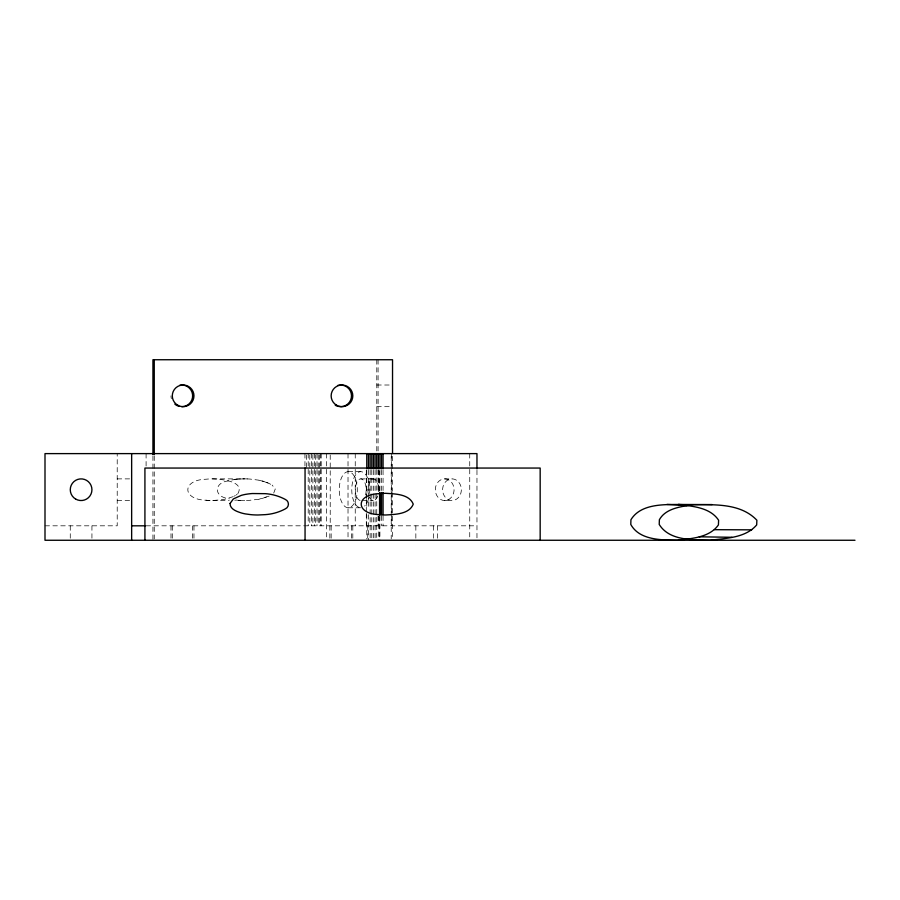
<?xml version="1.0" encoding="UTF-8"?>
<svg xmlns="http://www.w3.org/2000/svg" width="900" height="900" viewBox="0 0 900 900"><rect width="100%" height="100%" fill="white"/><g stroke="black" fill="none" stroke-linecap="round" stroke-linejoin="round"><path stroke-width="0.67" stroke-dasharray="4.5 3.38" d="M259.076 480.218L266.715 482.299L271.148 484.515L268.695 483.12M262.159 480.994L263.88 481.365M273.713 493.065L275.265 489.037L272.171 485.1M237.825 493.706C245.362 481.005 220.376 479.126 212.366 478.879A60.019 59.782 90 0 0 205.976 479.228C181.789 479.767 181.789 499.669 205.976 500.209A60.019 59.782 -90 0 0 212.366 500.546L229.23 500.546M236.284 494.933L237.105 494.325M234.326 496.08L235.35 495.517M233.257 496.62L223.875 499.511L212.366 500.546A60.019 59.782 90 0 1 205.976 500.209M269.19 496.08L259.076 499.207M262.159 498.431L265.455 497.374A50.951 50.22 89.6 0 0 268.673 496.08M258.795 499.264L248.321 500.456L234.844 500.546M234.034 479.644A68.996 68.288 -90 0 1 239.074 479.093A68.996 68.288 90 0 0 234.034 479.644L232.042 479.97A45.304 44.989 -90 0 0 227.936 480.949C213.84 482.738 213.84 496.688 227.936 498.476A45.304 44.989 -90 0 0 229.354 498.859M239.265 479.07L242.888 478.901A78.446 77.625 -90 0 1 250.132 479.07L258.795 480.173M376.785 385.009L392.535 385.009M376.785 406.676L392.535 406.676M348.277 471.668L360.787 471.668M117.214 478.879L130.343 478.879M212.366 478.879L244.699 478.879M360.787 478.879L373.286 478.879M444.735 478.879A10.834 9.383 -90 0 1 452.801 495.169A10.834 9.383 -90 0 1 436.556 495.09A10.834 9.383 -90 0 1 444.735 478.879L452.014 478.879A10.834 9.371 -90 0 1 460.08 495.169A10.834 9.371 -90 0 1 443.858 495.09A10.834 9.371 -90 0 1 452.014 478.879M117.214 500.546L130.343 500.546M362.171 500.546L373.286 500.546M444.656 500.546L451.946 500.546M348.277 507.769L360.787 507.769M45 525.814L117.214 525.814L117.214 453.611M146.093 525.814L476.966 525.814M235.744 500.017L237.487 500.209A76.995 76.196 90 0 0 244.688 500.546M263.812 481.5L268.673 483.345M476.966 470.272L476.966 540.259M469.744 453.611L469.744 538.942M437.501 525.814L437.501 538.942M433.631 525.814L433.631 538.942M415.845 525.814L415.845 538.942M392.535 456.3L392.535 491.287M392.535 492.683L392.535 538.864M391.343 453.611L391.343 491.108M391.343 492.491L391.343 525.814M391.219 456.3L391.219 538.864M383.062 470.272L383.062 491.108M383.062 516.094L383.062 525.814M381.499 470.272L381.499 491.108M381.499 516.094L381.499 525.814M379.912 470.272L379.912 491.108M379.912 516.094L379.912 540.259M379.575 470.824L379.575 491.659M379.575 516.656L379.575 538.875M378.326 470.272L378.326 491.108M378.326 516.094L378.326 540.259M378.09 359.741L378.09 451.856M378.09 469.991L378.09 490.928M378.09 516.049L378.09 525.814M376.785 359.741L376.785 451.856M376.785 469.991L376.718 540.259M375.086 470.272L375.086 540.259M373.455 470.272L373.455 540.259M371.801 470.272L371.801 538.942M370.136 470.272L370.136 540.259M368.46 470.272L368.46 509.152M368.46 514.71L368.46 540.259M367.74 525.814L367.74 538.942M366.772 470.272L366.772 509.152M366.772 514.71L366.772 538.942M366.3 470.272L366.3 498.049M366.3 499.433L366.3 511.931M366.3 513.326L366.3 525.814M355.241 453.611L355.241 525.814M352.811 525.814L352.811 540.259M351.506 525.814L351.506 540.259M348.019 453.611L348.019 538.942M331.155 525.814L331.155 540.259M330.221 454.995L330.221 525.814M329.85 525.814L329.85 540.259M326.351 453.611L326.351 540.259M321.199 453.611L321.199 525.814M320.321 453.611L320.321 525.814M319.32 454.995L319.32 525.814M318.218 454.995L318.218 525.814M317.014 453.611L317.014 525.814M315.709 454.995L315.709 525.814M314.325 453.611L314.325 525.814M312.874 454.995L312.874 525.814M311.366 453.611L311.366 525.814M309.803 454.995L309.803 525.814M308.205 453.611L308.205 525.814M306.585 454.995L306.585 467.494M304.954 453.611L304.954 467.494M193.961 525.814L193.961 540.259M192.645 525.814L192.645 540.259M172.294 525.814L172.294 540.259M170.989 525.814L170.989 538.942M154.249 456.041L154.249 538.942M152.933 456.041L152.933 540.259M146.093 453.611L146.093 467.494M91.935 525.814L91.935 538.942M70.267 525.814L70.267 538.942M171.36 398.644A10.834 10.834 0 0 1 170.989 395.843M359.089 507.442A18.056 9.022 -90 0 1 351.956 485.966A18.056 9.022 -90 0 1 362.846 472.14A18.056 9.022 -90 0 1 369.529 494.201M368.696 498.409A18.056 9.022 -90 0 1 364.624 506.048M360.101 500.456A10.834 5.411 -90 0 1 355.534 487.024A10.834 5.411 -90 0 1 362.779 479.644A10.834 5.411 -90 0 1 365.524 494.933M368.257 493.706A10.834 5.411 -90 0 1 372.78 478.935A10.834 5.411 -90 0 1 378.608 491.749M377.674 496.08A10.834 5.411 -90 0 1 369.338 497.126M242.888 478.901A78.446 77.625 90 0 1 250.132 479.07M355.793 499.702A18.056 9.022 -90 0 0 348.84 471.701A18.056 9.022 -90 0 0 340.189 497.745A18.056 9.022 -90 0 0 355.793 499.702"/><path stroke-width="1.35" d="M712.136 504.574L678.386 504.473C692.37 506.272 710.077 507.308 718.605 520.222L718.414 524.936C709.403 537.739 691.324 538.526 677.16 540.259C661.342 540 639.461 540.27 630.788 524.441L630.934 519.739C640.406 504.157 662.22 504.529 678.386 504.473C703.755 506.014 737.291 499.635 756.877 520.222L756.675 524.936C745.447 538.11 725.659 538.256 709.841 540.259C692.775 539.741 669.375 540.945 659.216 524.441L659.374 519.739C665.168 509.243 678.51 506.993 689.332 505.305M379.373 493.661C355.196 494.201 355.196 514.102 379.373 514.642A60.019 59.782 90 0 0 385.762 514.991C395.246 514.395 409.219 514.26 413.257 504.157C409.219 494.055 395.246 493.92 385.762 493.324A60.019 59.782 90 0 0 379.373 493.661M131.648 525.814L145.328 525.814M855 540.259L45 540.259L45 453.611L476.966 453.611L476.966 468.889M714.398 529.684L751.691 529.841M699.278 536.805L731.97 537.289M666.945 504.405L686.7 505.564M540.169 540.259L540.169 468.056L144.922 468.056L144.922 540.259M392.535 453.499L392.535 359.741L152.933 359.741L152.933 454.646M383.062 453.611L383.062 468.889M383.062 492.491L383.062 514.71M381.499 453.611L381.499 468.889M381.499 492.491L381.499 514.71M379.912 453.611L379.912 468.889M379.912 492.491L379.912 514.71M379.575 493.043L379.575 515.261M378.326 453.611L378.326 468.889M376.718 453.611L376.718 468.889M375.086 453.611L375.086 468.889M373.455 453.611L373.455 468.889M371.801 453.611L371.801 468.889M370.136 453.611L370.136 468.889M368.46 453.611L368.46 468.889M366.772 453.611L366.772 468.889M305.055 468.056L305.055 540.259M154.249 359.741L154.249 454.646M131.648 453.611L131.648 540.259M179.933 385.178A10.834 10.834 0 0 1 192.611 394.897A10.834 10.834 0 0 1 181.822 406.676M179.01 406.305A10.834 10.834 0 0 1 174.859 404.134M337.871 385.38A10.834 10.834 0 0 1 351.495 395.37A10.834 10.834 0 0 1 338.794 406.507M337.871 406.305A10.834 10.834 0 0 1 335.261 405.225M230.051 503.471C229.905 509.209 236.756 511.459 241.211 512.921A45.304 44.989 -90 0 0 245.317 513.9L250.763 514.642A76.995 76.196 90 0 0 257.963 514.991L265.23 514.642A50.951 50.22 89.6 0 0 285.064 509.017C289.541 507.206 289.541 501.109 285.064 499.298A50.951 50.22 90 0 0 265.23 493.661L252.349 493.537A68.996 68.288 90 0 0 247.309 494.089L245.317 494.415A45.304 44.989 -90 0 0 241.211 495.394L233.359 498.938L230.051 503.471M336.566 405.225A10.834 10.834 0 0 0 352.811 395.843A10.834 10.834 0 0 0 336.566 386.46A10.834 10.834 0 0 0 336.566 405.225M177.716 405.225A10.834 10.834 0 0 0 193.961 395.843A10.834 10.834 0 0 0 177.716 386.46A10.834 10.834 0 0 0 177.716 405.225M75.69 499.095A10.834 10.834 0 0 0 91.935 489.713A10.834 10.834 0 0 0 75.69 480.33A10.834 10.834 0 0 0 75.69 499.095"/></g></svg>
